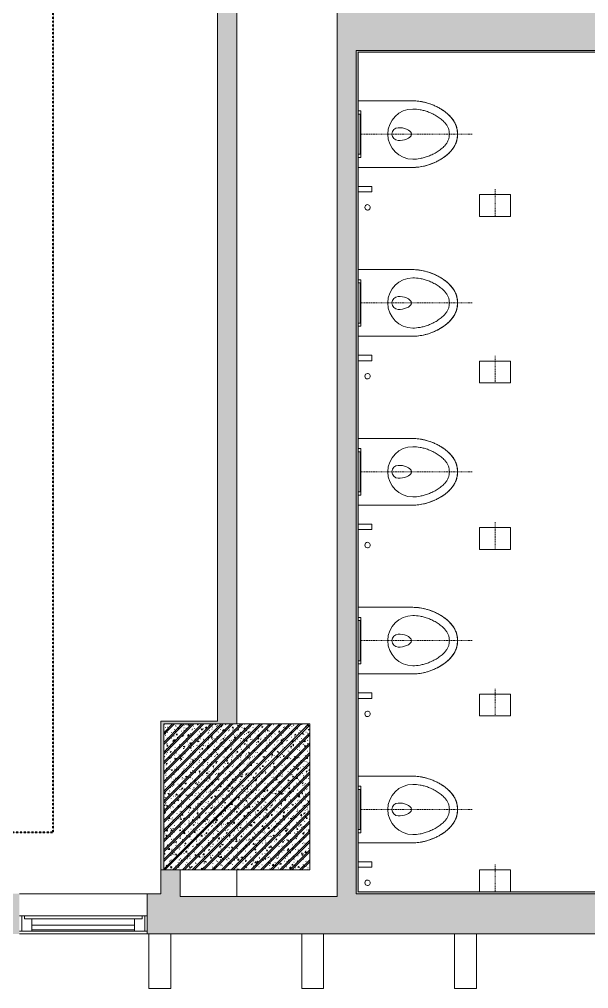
# Model space of a CAD drawing. Header units: millimetres. Extents: x -31340 to 17660, y 19597 to 75297.
# Drawn here: x -11380 to -8263, y 19597 to 24907 of the extents above; entities that cross this region are included whole.
import ezdxf

# ---------------------------------------------------------------- set-up
doc = ezdxf.new("R2010")
doc.units = ezdxf.units.MM
doc.linetypes.add('Dash', pattern=[6.35, 3.175, -3.175])
doc.linetypes.add('dash 1-1', pattern=[2, 1, -1])
for name, color, linetype, lineweight in [('A-DETL', 90, 'Continuous', 5), ('A-FLOR', 192, 'Continuous', 5), ('A-GLAZ', 151, 'Continuous', 5), ('A-GLAZ-CWMG', 51, 'Continuous', 5), ('A-GLAZ-HDLN', 1, 'Dash', 5), ('A-WALL', 113, 'Continuous', 5), ('A-WALL-PATT', 111, 'Continuous', 5), ('P-SANR-FIXT', 6, 'Continuous', 5), ('P-SANR-FIXT-HDLN', 131, 'Dash', 5), ('S-COLS', 52, 'Continuous', 5)]:
    doc.layers.add(name, color=color, linetype=linetype, lineweight=lineweight)

# ---------------------------------------------------------------- blocks, each defined once
blk = doc.blocks.new('VGU_CLUSTER_W1A - W2A - W3A - W4 - W5C - W6 - VGU_CLUSTER_W1A-8565238-2nd Traffic Floor Plan - Pedestrian')
at = {"layer": 'A-GLAZ', "lineweight": 9}
for p, q in [((-350, -12), (-337, -12)), ((-337, -12), (-322, -12)), ((-337, -95), (-337, -12)), ((-337, -12), (-337, -95)), ((-322, -12), (-322, -28)), ((-322, -28), (-281, -28)), ((-281, -28), (-281, -95)), ((281, -28), (322, -28)), ((281, -95), (281, -28)), ((322, -12), (337, -12)), ((322, -28), (322, -12)), ((337, -12), (337, -95)), ((337, -12), (350, -12)), ((337, -95), (337, -12)), ((-337, -95), (-350, -95)), ((-281, -95), (-337, -95)), ((-281, -88), (-281, -63)), ((-281, -63), (281, -63)), ((281, -88), (-281, -88)), ((281, -63), (281, -88)), ((337, -95), (281, -95)), ((350, -95), (337, -95))]:
    blk.add_line(p, q, dxfattribs=at)
at = {"layer": 'A-GLAZ'}
for p, q in [((-322, -12), (322, -12)), ((-281, -28), (281, -28)), ((281, -95), (-281, -95))]:
    blk.add_line(p, q, dxfattribs=at)
at = {"layer": 'A-GLAZ-HDLN'}
for p in [(-13.3, -12), (13.3, -12)]:
    blk.add_line(p, (0, -12), dxfattribs=at)
blk = doc.blocks.new('TOTO-WC-WH - TOILET-V34-2nd Traffic Floor Plan - Pedestrian')
at = {"layer": 'P-SANR-FIXT', "color": 7}
for p, q in [((-182.5, -300), (-182.5, 0)), ((-182.5, 0), (-182.5, -300)), ((-127.5, 0), (-127.5, -15)), ((127.5, -15), (-127.5, -15)), ((127.5, -15), (127.5, 0)), ((182.5, 0), (182.5, -300)), ((182.5, 0), (182.5, -300))]:
    blk.add_line(p, q, dxfattribs=at)
for centre, radius in [((0, -300), 137.5), ((0, -220.2), 35)]:
    blk.add_arc(centre, radius, 360, 180, dxfattribs=at)
for points, knots in [([(-35, -220.2), (-36, -233.8), (-30.7, -267.6), (-12.3, -292), (0, -292)], [0, 0, 0, 0, 0.0856719, 0.1699366, 0.1699366, 0.1699366, 0.1699366]), ([(35, -220.2), (36, -233.8), (30.7, -267.6), (12.3, -292), (0, -292)], [0, 0, 0, 0, 0.0856719, 0.1699366, 0.1699366, 0.1699366, 0.1699366]), ([(0, -545), (-8.6, -544.9), (-25, -543.5), (-43.9, -538), (-58, -531.9), (-68.1, -526.5), (-77.7, -520.3), (-89.9, -511.2), (-104, -498.3), (-119, -481), (-132.3, -462.4), (-143.9, -443.1), (-153.7, -423.7), (-164.7, -398.1), (-174.6, -366.9), (-181.2, -331.6), (-182.5, -310.1), (-182.5, -300)], [-1, -1, -1, -1, -0.9375, -0.875, -0.84375, -0.8125, -0.78125, -0.75, -0.6875, -0.625, -0.5625, -0.5, -0.4375, -0.375, -0.25, -0.125, 0, 0, 0, 0]), ([(-182.5, -300), (-182.5, -338.1), (-163, -438.6), (-72.5, -545), (0, -545)], [0, 0, 0, 0, 0.3064, 0.6503698, 0.6503698, 0.6503698, 0.6503698]), ([(-137.5, -300), (-137.5, -311.9), (-135.8, -332), (-129, -361.7), (-121.4, -385), (-111, -409.1), (-97.6, -433.6), (-81.6, -456.1), (-65.1, -473.5), (-49.1, -485.8), (-34, -493.8), (-18.1, -498.8), (-6.3, -500), (0, -500)], [0, 0, 0, 0, 0.118249, 0.1773736, 0.2364981, 0.2956226, 0.3547471, 0.4138717, 0.4729962, 0.5173396, 0.561683, 0.6060264, 0.6503698, 0.6503698, 0.6503698, 0.6503698]), ([(182.5, -300), (182.5, -310.1), (181.2, -331.6), (174.6, -366.9), (164.7, -398.1), (153.7, -423.7), (143.9, -443.1), (132.3, -462.4), (119, -481), (104, -498.3), (89.9, -511.2), (77.7, -520.3), (68.1, -526.5), (58, -531.9), (43.9, -538), (25, -543.5), (8.6, -544.9), (0, -545)], [-1, -1, -1, -1, -0.875, -0.75, -0.625, -0.5625, -0.5, -0.4375, -0.375, -0.3125, -0.25, -0.21875, -0.1875, -0.15625, -0.125, -0.0625, 0, 0, 0, 0]), ([(137.5, -300), (137.5, -311.9), (135.8, -332), (129, -361.7), (121.4, -385), (111, -409.1), (97.6, -433.6), (81.6, -456.1), (65.1, -473.5), (49.1, -485.8), (34, -493.8), (18.1, -498.8), (6.3, -500), (0, -500)], [0, 0, 0, 0, 0.118249, 0.1773736, 0.2364981, 0.2956226, 0.3547471, 0.4138717, 0.4729962, 0.5173396, 0.561683, 0.6060264, 0.6503698, 0.6503698, 0.6503698, 0.6503698]), ([(182.5, -300), (182.5, -338.1), (163, -438.6), (72.5, -545), (0, -545)], [0, 0, 0, 0, 0.3064, 0.6503698, 0.6503698, 0.6503698, 0.6503698])]:
    blk.add_open_spline(points, degree=3, knots=knots, dxfattribs=at)
at = {"layer": 'P-SANR-FIXT-HDLN', "color": 7}
blk.add_line((0, -625), (0, -11), dxfattribs=at)
blk = doc.blocks.new('TRIGGER SPRAY SET - THX20NBPIV-8200611-2nd Traffic Floor Plan - Pedestrian')
at = {"layer": 'P-SANR-FIXT', "color": 7}
for p, q in [((-15, 75), (-15, 0)), ((15, 0), (15, 75)), ((-15, 0), (15, 0))]:
    blk.add_line(p, q, dxfattribs=at)
for start, end in [(0, 180), (180, 360)]:
    blk.add_arc((-100, 23.4), 15, start, end, dxfattribs=at)
blk = doc.blocks.new('TOTO-WC-WH - TOILET-V35-2nd Traffic Floor Plan - Pedestrian')
at = {"layer": 'P-SANR-FIXT', "color": 7}
for p, q in [((-182.5, -300), (-182.5, 0)), ((-182.5, 0), (-182.5, -300)), ((-127.5, 0), (-127.5, -15)), ((127.5, -15), (-127.5, -15)), ((127.5, -15), (127.5, 0)), ((182.5, 0), (182.5, -300)), ((182.5, 0), (182.5, -300))]:
    blk.add_line(p, q, dxfattribs=at)
for centre, radius in [((0, -300), 137.5), ((0, -220.2), 35)]:
    blk.add_arc(centre, radius, 360, 180, dxfattribs=at)
for points, knots in [([(-35, -220.2), (-36, -233.8), (-30.7, -267.6), (-12.3, -292), (0, -292)], [0, 0, 0, 0, 0.0856719, 0.1699366, 0.1699366, 0.1699366, 0.1699366]), ([(35, -220.2), (36, -233.8), (30.7, -267.6), (12.3, -292), (0, -292)], [0, 0, 0, 0, 0.0856719, 0.1699366, 0.1699366, 0.1699366, 0.1699366]), ([(0, -545), (-8.6, -544.9), (-25, -543.5), (-43.9, -538), (-58, -531.9), (-68.1, -526.5), (-77.7, -520.3), (-89.9, -511.2), (-104, -498.3), (-119, -481), (-132.3, -462.4), (-143.9, -443.1), (-153.7, -423.7), (-164.7, -398.1), (-174.6, -366.9), (-181.2, -331.6), (-182.5, -310.1), (-182.5, -300)], [-1, -1, -1, -1, -0.9375, -0.875, -0.84375, -0.8125, -0.78125, -0.75, -0.6875, -0.625, -0.5625, -0.5, -0.4375, -0.375, -0.25, -0.125, 0, 0, 0, 0]), ([(-182.5, -300), (-182.5, -338.1), (-163, -438.6), (-72.5, -545), (0, -545)], [0, 0, 0, 0, 0.3064, 0.6503698, 0.6503698, 0.6503698, 0.6503698]), ([(-137.5, -300), (-137.5, -311.9), (-135.8, -332), (-129, -361.7), (-121.4, -385), (-111, -409.1), (-97.6, -433.6), (-81.6, -456.1), (-65.1, -473.5), (-49.1, -485.8), (-34, -493.8), (-18.1, -498.8), (-6.3, -500), (0, -500)], [0, 0, 0, 0, 0.118249, 0.1773736, 0.2364981, 0.2956226, 0.3547471, 0.4138717, 0.4729962, 0.5173396, 0.561683, 0.6060264, 0.6503698, 0.6503698, 0.6503698, 0.6503698]), ([(182.5, -300), (182.5, -310.1), (181.2, -331.6), (174.6, -366.9), (164.7, -398.1), (153.7, -423.7), (143.9, -443.1), (132.3, -462.4), (119, -481), (104, -498.3), (89.9, -511.2), (77.7, -520.3), (68.1, -526.5), (58, -531.9), (43.9, -538), (25, -543.5), (8.6, -544.9), (0, -545)], [-1, -1, -1, -1, -0.875, -0.75, -0.625, -0.5625, -0.5, -0.4375, -0.375, -0.3125, -0.25, -0.21875, -0.1875, -0.15625, -0.125, -0.0625, 0, 0, 0, 0]), ([(137.5, -300), (137.5, -311.9), (135.8, -332), (129, -361.7), (121.4, -385), (111, -409.1), (97.6, -433.6), (81.6, -456.1), (65.1, -473.5), (49.1, -485.8), (34, -493.8), (18.1, -498.8), (6.3, -500), (0, -500)], [0, 0, 0, 0, 0.118249, 0.1773736, 0.2364981, 0.2956226, 0.3547471, 0.4138717, 0.4729962, 0.5173396, 0.561683, 0.6060264, 0.6503698, 0.6503698, 0.6503698, 0.6503698]), ([(182.5, -300), (182.5, -338.1), (163, -438.6), (72.5, -545), (0, -545)], [0, 0, 0, 0, 0.3064, 0.6503698, 0.6503698, 0.6503698, 0.6503698])]:
    blk.add_open_spline(points, degree=3, knots=knots, dxfattribs=at)
at = {"layer": 'P-SANR-FIXT-HDLN', "color": 7}
blk.add_line((0, -625), (0, -11), dxfattribs=at)
blk = doc.blocks.new('TRIGGER SPRAY SET - THX20NBPIV-V36-2nd Traffic Floor Plan - Pedestrian')
at = {"layer": 'P-SANR-FIXT', "color": 7}
for p, q in [((-15, 75), (-15, 0)), ((15, 0), (15, 75)), ((-15, 0), (15, 0))]:
    blk.add_line(p, q, dxfattribs=at)
for start, end in [(0, 180), (180, 360)]:
    blk.add_arc((-100, 23.4), 15, start, end, dxfattribs=at)
blk = doc.blocks.new('TOTO-WC-WH - TOILET-V37-2nd Traffic Floor Plan - Pedestrian')
at = {"layer": 'P-SANR-FIXT', "color": 7}
for p, q in [((-182.5, -300), (-182.5, 0)), ((-182.5, 0), (-182.5, -300)), ((-127.5, 0), (-127.5, -15)), ((127.5, -15), (-127.5, -15)), ((127.5, -15), (127.5, 0)), ((182.5, 0), (182.5, -300)), ((182.5, 0), (182.5, -300))]:
    blk.add_line(p, q, dxfattribs=at)
for centre, radius in [((0, -300), 137.5), ((0, -220.2), 35)]:
    blk.add_arc(centre, radius, 360, 180, dxfattribs=at)
for points, knots in [([(-35, -220.2), (-36, -233.8), (-30.7, -267.6), (-12.3, -292), (0, -292)], [0, 0, 0, 0, 0.0856719, 0.1699366, 0.1699366, 0.1699366, 0.1699366]), ([(35, -220.2), (36, -233.8), (30.7, -267.6), (12.3, -292), (0, -292)], [0, 0, 0, 0, 0.0856719, 0.1699366, 0.1699366, 0.1699366, 0.1699366]), ([(0, -545), (-8.6, -544.9), (-25, -543.5), (-43.9, -538), (-58, -531.9), (-68.1, -526.5), (-77.7, -520.3), (-89.9, -511.2), (-104, -498.3), (-119, -481), (-132.3, -462.4), (-143.9, -443.1), (-153.7, -423.7), (-164.7, -398.1), (-174.6, -366.9), (-181.2, -331.6), (-182.5, -310.1), (-182.5, -300)], [-1, -1, -1, -1, -0.9375, -0.875, -0.84375, -0.8125, -0.78125, -0.75, -0.6875, -0.625, -0.5625, -0.5, -0.4375, -0.375, -0.25, -0.125, 0, 0, 0, 0]), ([(-182.5, -300), (-182.5, -338.1), (-163, -438.6), (-72.5, -545), (0, -545)], [0, 0, 0, 0, 0.3064, 0.6503698, 0.6503698, 0.6503698, 0.6503698]), ([(-137.5, -300), (-137.5, -311.9), (-135.8, -332), (-129, -361.7), (-121.4, -385), (-111, -409.1), (-97.6, -433.6), (-81.6, -456.1), (-65.1, -473.5), (-49.1, -485.8), (-34, -493.8), (-18.1, -498.8), (-6.3, -500), (0, -500)], [0, 0, 0, 0, 0.118249, 0.1773736, 0.2364981, 0.2956226, 0.3547471, 0.4138717, 0.4729962, 0.5173396, 0.561683, 0.6060264, 0.6503698, 0.6503698, 0.6503698, 0.6503698]), ([(182.5, -300), (182.5, -310.1), (181.2, -331.6), (174.6, -366.9), (164.7, -398.1), (153.7, -423.7), (143.9, -443.1), (132.3, -462.4), (119, -481), (104, -498.3), (89.9, -511.2), (77.7, -520.3), (68.1, -526.5), (58, -531.9), (43.9, -538), (25, -543.5), (8.6, -544.9), (0, -545)], [-1, -1, -1, -1, -0.875, -0.75, -0.625, -0.5625, -0.5, -0.4375, -0.375, -0.3125, -0.25, -0.21875, -0.1875, -0.15625, -0.125, -0.0625, 0, 0, 0, 0]), ([(137.5, -300), (137.5, -311.9), (135.8, -332), (129, -361.7), (121.4, -385), (111, -409.1), (97.6, -433.6), (81.6, -456.1), (65.1, -473.5), (49.1, -485.8), (34, -493.8), (18.1, -498.8), (6.3, -500), (0, -500)], [0, 0, 0, 0, 0.118249, 0.1773736, 0.2364981, 0.2956226, 0.3547471, 0.4138717, 0.4729962, 0.5173396, 0.561683, 0.6060264, 0.6503698, 0.6503698, 0.6503698, 0.6503698]), ([(182.5, -300), (182.5, -338.1), (163, -438.6), (72.5, -545), (0, -545)], [0, 0, 0, 0, 0.3064, 0.6503698, 0.6503698, 0.6503698, 0.6503698])]:
    blk.add_open_spline(points, degree=3, knots=knots, dxfattribs=at)
at = {"layer": 'P-SANR-FIXT-HDLN', "color": 7}
blk.add_line((0, -625), (0, -11), dxfattribs=at)
blk = doc.blocks.new('TRIGGER SPRAY SET - THX20NBPIV-V38-2nd Traffic Floor Plan - Pedestrian')
at = {"layer": 'P-SANR-FIXT', "color": 7}
for p, q in [((-15, 75), (-15, 0)), ((15, 0), (15, 75)), ((-15, 0), (15, 0))]:
    blk.add_line(p, q, dxfattribs=at)
for start, end in [(0, 180), (180, 360)]:
    blk.add_arc((-100, 23.4), 15, start, end, dxfattribs=at)
blk = doc.blocks.new('TOTO-WC-WH - TOILET-V39-2nd Traffic Floor Plan - Pedestrian')
at = {"layer": 'P-SANR-FIXT', "color": 7}
for p, q in [((-182.5, -300), (-182.5, 0)), ((-182.5, 0), (-182.5, -300)), ((-127.5, 0), (-127.5, -15)), ((127.5, -15), (-127.5, -15)), ((127.5, -15), (127.5, 0)), ((182.5, 0), (182.5, -300)), ((182.5, 0), (182.5, -300))]:
    blk.add_line(p, q, dxfattribs=at)
for centre, radius in [((0, -300), 137.5), ((0, -220.2), 35)]:
    blk.add_arc(centre, radius, 360, 180, dxfattribs=at)
for points, knots in [([(-35, -220.2), (-36, -233.8), (-30.7, -267.6), (-12.3, -292), (0, -292)], [0, 0, 0, 0, 0.0856719, 0.1699366, 0.1699366, 0.1699366, 0.1699366]), ([(35, -220.2), (36, -233.8), (30.7, -267.6), (12.3, -292), (0, -292)], [0, 0, 0, 0, 0.0856719, 0.1699366, 0.1699366, 0.1699366, 0.1699366]), ([(0, -545), (-8.6, -544.9), (-25, -543.5), (-43.9, -538), (-58, -531.9), (-68.1, -526.5), (-77.7, -520.3), (-89.9, -511.2), (-104, -498.3), (-119, -481), (-132.3, -462.4), (-143.9, -443.1), (-153.7, -423.7), (-164.7, -398.1), (-174.6, -366.9), (-181.2, -331.6), (-182.5, -310.1), (-182.5, -300)], [-1, -1, -1, -1, -0.9375, -0.875, -0.84375, -0.8125, -0.78125, -0.75, -0.6875, -0.625, -0.5625, -0.5, -0.4375, -0.375, -0.25, -0.125, 0, 0, 0, 0]), ([(-182.5, -300), (-182.5, -338.1), (-163, -438.6), (-72.5, -545), (0, -545)], [0, 0, 0, 0, 0.3064, 0.6503698, 0.6503698, 0.6503698, 0.6503698]), ([(-137.5, -300), (-137.5, -311.9), (-135.8, -332), (-129, -361.7), (-121.4, -385), (-111, -409.1), (-97.6, -433.6), (-81.6, -456.1), (-65.1, -473.5), (-49.1, -485.8), (-34, -493.8), (-18.1, -498.8), (-6.3, -500), (0, -500)], [0, 0, 0, 0, 0.118249, 0.1773736, 0.2364981, 0.2956226, 0.3547471, 0.4138717, 0.4729962, 0.5173396, 0.561683, 0.6060264, 0.6503698, 0.6503698, 0.6503698, 0.6503698]), ([(182.5, -300), (182.5, -310.1), (181.2, -331.6), (174.6, -366.9), (164.7, -398.1), (153.7, -423.7), (143.9, -443.1), (132.3, -462.4), (119, -481), (104, -498.3), (89.9, -511.2), (77.7, -520.3), (68.1, -526.5), (58, -531.9), (43.9, -538), (25, -543.5), (8.6, -544.9), (0, -545)], [-1, -1, -1, -1, -0.875, -0.75, -0.625, -0.5625, -0.5, -0.4375, -0.375, -0.3125, -0.25, -0.21875, -0.1875, -0.15625, -0.125, -0.0625, 0, 0, 0, 0]), ([(137.5, -300), (137.5, -311.9), (135.8, -332), (129, -361.7), (121.4, -385), (111, -409.1), (97.6, -433.6), (81.6, -456.1), (65.1, -473.5), (49.1, -485.8), (34, -493.8), (18.1, -498.8), (6.3, -500), (0, -500)], [0, 0, 0, 0, 0.118249, 0.1773736, 0.2364981, 0.2956226, 0.3547471, 0.4138717, 0.4729962, 0.5173396, 0.561683, 0.6060264, 0.6503698, 0.6503698, 0.6503698, 0.6503698]), ([(182.5, -300), (182.5, -338.1), (163, -438.6), (72.5, -545), (0, -545)], [0, 0, 0, 0, 0.3064, 0.6503698, 0.6503698, 0.6503698, 0.6503698])]:
    blk.add_open_spline(points, degree=3, knots=knots, dxfattribs=at)
at = {"layer": 'P-SANR-FIXT-HDLN', "color": 7}
blk.add_line((0, -625), (0, -11), dxfattribs=at)
blk = doc.blocks.new('TRIGGER SPRAY SET - THX20NBPIV-V40-2nd Traffic Floor Plan - Pedestrian')
at = {"layer": 'P-SANR-FIXT', "color": 7}
for p, q in [((-15, 75), (-15, 0)), ((15, 0), (15, 75)), ((-15, 0), (15, 0))]:
    blk.add_line(p, q, dxfattribs=at)
for start, end in [(0, 180), (180, 360)]:
    blk.add_arc((-100, 23.4), 15, start, end, dxfattribs=at)
blk = doc.blocks.new('TOTO-WC-WH - TOILET-V41-2nd Traffic Floor Plan - Pedestrian')
at = {"layer": 'P-SANR-FIXT', "color": 7}
for p, q in [((-182.5, -300), (-182.5, 0)), ((-182.5, 0), (-182.5, -300)), ((-127.5, 0), (-127.5, -15)), ((127.5, -15), (-127.5, -15)), ((127.5, -15), (127.5, 0)), ((182.5, 0), (182.5, -300)), ((182.5, 0), (182.5, -300))]:
    blk.add_line(p, q, dxfattribs=at)
for centre, radius in [((0, -300), 137.5), ((0, -220.2), 35)]:
    blk.add_arc(centre, radius, 360, 180, dxfattribs=at)
for points, knots in [([(-35, -220.2), (-36, -233.8), (-30.7, -267.6), (-12.3, -292), (0, -292)], [0, 0, 0, 0, 0.0856719, 0.1699366, 0.1699366, 0.1699366, 0.1699366]), ([(35, -220.2), (36, -233.8), (30.7, -267.6), (12.3, -292), (0, -292)], [0, 0, 0, 0, 0.0856719, 0.1699366, 0.1699366, 0.1699366, 0.1699366]), ([(0, -545), (-8.6, -544.9), (-25, -543.5), (-43.9, -538), (-58, -531.9), (-68.1, -526.5), (-77.7, -520.3), (-89.9, -511.2), (-104, -498.3), (-119, -481), (-132.3, -462.4), (-143.9, -443.1), (-153.7, -423.7), (-164.7, -398.1), (-174.6, -366.9), (-181.2, -331.6), (-182.5, -310.1), (-182.5, -300)], [-1, -1, -1, -1, -0.9375, -0.875, -0.84375, -0.8125, -0.78125, -0.75, -0.6875, -0.625, -0.5625, -0.5, -0.4375, -0.375, -0.25, -0.125, 0, 0, 0, 0]), ([(-182.5, -300), (-182.5, -338.1), (-163, -438.6), (-72.5, -545), (0, -545)], [0, 0, 0, 0, 0.3064, 0.6503698, 0.6503698, 0.6503698, 0.6503698]), ([(-137.5, -300), (-137.5, -311.9), (-135.8, -332), (-129, -361.7), (-121.4, -385), (-111, -409.1), (-97.6, -433.6), (-81.6, -456.1), (-65.1, -473.5), (-49.1, -485.8), (-34, -493.8), (-18.1, -498.8), (-6.3, -500), (0, -500)], [0, 0, 0, 0, 0.118249, 0.1773736, 0.2364981, 0.2956226, 0.3547471, 0.4138717, 0.4729962, 0.5173396, 0.561683, 0.6060264, 0.6503698, 0.6503698, 0.6503698, 0.6503698]), ([(182.5, -300), (182.5, -310.1), (181.2, -331.6), (174.6, -366.9), (164.7, -398.1), (153.7, -423.7), (143.9, -443.1), (132.3, -462.4), (119, -481), (104, -498.3), (89.9, -511.2), (77.7, -520.3), (68.1, -526.5), (58, -531.9), (43.9, -538), (25, -543.5), (8.6, -544.9), (0, -545)], [-1, -1, -1, -1, -0.875, -0.75, -0.625, -0.5625, -0.5, -0.4375, -0.375, -0.3125, -0.25, -0.21875, -0.1875, -0.15625, -0.125, -0.0625, 0, 0, 0, 0]), ([(137.5, -300), (137.5, -311.9), (135.8, -332), (129, -361.7), (121.4, -385), (111, -409.1), (97.6, -433.6), (81.6, -456.1), (65.1, -473.5), (49.1, -485.8), (34, -493.8), (18.1, -498.8), (6.3, -500), (0, -500)], [0, 0, 0, 0, 0.118249, 0.1773736, 0.2364981, 0.2956226, 0.3547471, 0.4138717, 0.4729962, 0.5173396, 0.561683, 0.6060264, 0.6503698, 0.6503698, 0.6503698, 0.6503698]), ([(182.5, -300), (182.5, -338.1), (163, -438.6), (72.5, -545), (0, -545)], [0, 0, 0, 0, 0.3064, 0.6503698, 0.6503698, 0.6503698, 0.6503698])]:
    blk.add_open_spline(points, degree=3, knots=knots, dxfattribs=at)
at = {"layer": 'P-SANR-FIXT-HDLN', "color": 7}
blk.add_line((0, -625), (0, -11), dxfattribs=at)
blk = doc.blocks.new('TRIGGER SPRAY SET - THX20NBPIV-V42-2nd Traffic Floor Plan - Pedestrian')
at = {"layer": 'P-SANR-FIXT', "color": 7}
for p, q in [((-15, 75), (-15, 0)), ((15, 0), (15, 75)), ((-15, 0), (15, 0))]:
    blk.add_line(p, q, dxfattribs=at)
for start, end in [(0, 180), (180, 360)]:
    blk.add_arc((-100, 23.4), 15, start, end, dxfattribs=at)
blk = doc.blocks.new('TOILET PAPER DISPENSER1 - DS708PAS-8453125-2nd Traffic Floor Plan - Pedestrian')
at = {"layer": 'P-SANR-FIXT', "color": 7}
for p, q in [((-85, 0), (-85, -120)), ((-85, -120), (-85, 0)), ((85, -120), (85, 0)), ((85, 0), (85, -120)), ((-85, -120), (85, -120)), ((85, -120), (-85, -120))]:
    blk.add_line(p, q, dxfattribs=at)
at = {"layer": 'P-SANR-FIXT-HDLN', "color": 7}
blk.add_line((0, 0), (0, -150), dxfattribs=at)
blk = doc.blocks.new('TOILET PAPER DISPENSER1 - DS708PAS-V47-2nd Traffic Floor Plan - Pedestrian')
at = {"layer": 'P-SANR-FIXT', "color": 7}
for p, q in [((85, 0), (-85, 0)), ((-85, 0), (-85, -120)), ((-85, -120), (-85, 0)), ((-85, 0), (85, 0)), ((85, -120), (85, 0)), ((85, 0), (85, -120)), ((-85, -120), (85, -120)), ((85, -120), (-85, -120))]:
    blk.add_line(p, q, dxfattribs=at)
at = {"layer": 'P-SANR-FIXT-HDLN', "color": 7}
blk.add_line((0, 0), (0, -150), dxfattribs=at)
blk = doc.blocks.new('TOTO-FLUSH PANEL - MB005DG-V49-2nd Traffic Floor Plan - Pedestrian')
at = {"layer": 'P-SANR-FIXT', "color": 7}
for p, q in [((-110, 0), (-110, -11)), ((110, -11), (110, 0)), ((110, -11), (-110, -11))]:
    blk.add_line(p, q, dxfattribs=at)

msp = doc.modelspace()

# ---------------------------------------------------------------- hatches: boundary and pattern name
at = {"layer": 'A-WALL-PATT'}
for points in [[(-9535, 19897), (-9535, 30852), (-9640, 30852), (-9640, 19897)], [(-10286.4, 21062), (-10189.9, 21062), (-10189.9, 26932), (-10294.9, 26932), (-10294.9, 21062)], [(-9535, 20117), (-9525, 20117), (-9525, 24737), (-9535, 24737), (-9535, 20127)], [(-10189.9, 21047), (-10189.9, 21062), (-10604.9, 21062), (-10604.9, 21047), (-10286.4, 21047)], [(-10604.9, 20247), (-10589.9, 20247), (-10589.9, 21047), (-10604.9, 21047), (-10604.9, 20962.1)], [(-10604.9, 19897), (-10499.9, 19897), (-10499.9, 20247), (-10604.9, 20247), (-10604.9, 20102)], [(-10499.9, 19897), (-9640, 19897), (-9640, 20102), (-10499.9, 20102)]]:
    msp.add_hatch(color=256, dxfattribs=at).paths.add_polyline_path(points)
h = msp.add_hatch(color=256, dxfattribs=at)
h.paths.add_polyline_path([(-6514.9, 24737), (-6514.9, 24957), (-9535, 24957), (-9535, 24737), (-6919.9, 24737)])
h.paths.add_polyline_path([(-5174.9, 24737), (-5174.9, 24957), (-5514.9, 24957), (-5514.9, 24737), (-5394.9, 24737)])
h = msp.add_hatch(color=256, dxfattribs=at)
h.paths.add_polyline_path([(-5514.9, 24727), (-5404.9, 24727), (-5404.9, 24737), (-5514.9, 24737)])
h.paths.add_polyline_path([(-6514.9, 24727), (-6514.9, 24737), (-9525, 24737), (-9525, 24727), (-7973.9, 24727)])
h = msp.add_hatch(color=256, dxfattribs=at)
h.paths.add_polyline_path([(-5404.9, 20117), (-5394.9, 20117), (-5394.9, 20127), (-5551.4, 20127), (-5551.4, 20117), (-5434.9, 20117)])
h.paths.add_polyline_path([(-9419.2, 20117), (-8111.4, 20117), (-8111.4, 20127), (-9525, 20127), (-9525, 20117)])
h = msp.add_hatch(color=256, dxfattribs=at)
h.paths.add_polyline_path([(-10680.2, 19897), (-10604.9, 19897), (-10604.9, 20117), (-10680.2, 20117)])
h.paths.add_polyline_path([(-16474.9, 19897), (-16405.2, 19897), (-16405.2, 20117), (-16474.9, 20117)])
h.paths.add_polyline_path([(-15705.2, 19897), (-14730.2, 19897), (-14730.2, 20117), (-15705.2, 20117)])
h.paths.add_polyline_path([(-11442.6, 19897), (-11380.2, 19897), (-11380.2, 20117), (-12355.2, 20117), (-12355.2, 19897)])
h.paths.add_polyline_path([(-14030.2, 19897), (-13055.2, 19897), (-13055.2, 20117), (-14030.2, 20117)])
h = msp.add_hatch(color=256, dxfattribs=at)
h.paths.add_polyline_path([(-3864.9, 19897), (-3804.9, 19897), (-3804.9, 20117), (-3864.9, 20117)])
h.paths.add_polyline_path([(-8111.4, 19897), (-8111.4, 20117), (-9535, 20117), (-9535, 19897), (-9130.2, 19897)])
h.paths.add_polyline_path([(-5174.9, 19897), (-5114.9, 19897), (-5114.9, 20117), (-5551.4, 20117), (-5551.4, 19897), (-5394.9, 19897)])
at = {"layer": 'S-COLS'}
h = msp.add_hatch(dxfattribs=at)
h.set_pattern_fill('FP_1', color=256, style=0, pattern_type=2)
h.set_pattern_definition([(50, (0, 0), (63.7639, -5.57885), [6.668, -73.343]), (355, (0, 0), (-12.33488, 66.86951), [5.334, -58.674]), (100.451, (5.314, -0.465), (51.43036, 61.29098), [5.667, -62.332]), (46.184, (0, 17.78), (94.87722, -14.71484), [10.001, -110.014]), (96.636, (7.91, 16.55), (83.09115, 86.5993), [8.5, -93.497]), (351.184, (0, 17.78), (83.09204, 86.5993), [8.001, -88.011]), (21, (8.89, 13.335), (53.06449, -35.79273), [6.667, -73.342]), (326, (8.89, 13.335), (21.63066, 64.46546), [5.334, -58.674]), (71.451, (13.31, 10.35), (74.69646, 28.67237), [5.667, -62.332]), (37.5, (0, 0), (1.080413, 29.59427), [1.676, -56.286, 1.676, -57.887, -58.896]), (37.5, (0, 0), (1.080413, 29.59427), [-117.526, 1.676, -57.22]), (7.5, (0, 0), (23.386368, 35.063507), [1.676, -32.283, 1.676, -54.953, -22.447]), (7.5, (0, 0), (23.386368, 35.063507), [-90.589, 1.676, -20.771]), (327.5, (-19.825, 0), (47.456567, -2.005468), [1.676, -20.549, 1.676, -67.666, -92.011]), (327.5, (-19.825, 0), (47.456567, -2.005468), [-91.567, 1.676, -90.335]), (317.5, (-28.715, 0), (51.84495, 8.89904), [1.676, -27.216, 1.676, -44.374, -65.342]), (317.5, (-28.715, 0), (51.84495, 8.89904), [-74.943, 1.676, -63.665]), (45, (0, 0), (-26.71591, 26.71591), []), (45, (0, 10.89), (-26.71591, 26.71591), [])])
h.paths.add_polyline_path([(-9789.9, 20247), (-9789.9, 21047), (-10589.9, 21047), (-10589.9, 20247), (-10286.4, 20247)])

# ---------------------------------------------------------------- linework, layer by layer
at = {"layer": 'A-DETL', "linetype": 'dash 1-1', "lineweight": 40}
for q in [(-11194.9, 32299), (-15594.9, 20452)]:
    msp.add_line((-11194.9, 20452), q, dxfattribs=at)
at = {"layer": 'A-FLOR'}
msp.add_line((-10189.9, 20102), (-10189.9, 20247), dxfattribs=at)
at = {"layer": 'A-GLAZ-CWMG'}
for p, q in [((-10551.5, 19897), (-10671.5, 19897)), ((-10671.5, 19897), (-10671.5, 19597)), ((-10551.5, 19597), (-10551.5, 19897)), ((-9714, 19897), (-9834, 19897)), ((-9834, 19897), (-9834, 19597)), ((-9714, 19597), (-9714, 19897)), ((-8876.5, 19897), (-8996.5, 19897)), ((-8996.5, 19897), (-8996.5, 19597)), ((-8876.5, 19597), (-8876.5, 19897)), ((-10671.5, 19597), (-10551.5, 19597)), ((-9834, 19597), (-9714, 19597)), ((-8996.5, 19597), (-8876.5, 19597))]:
    msp.add_line(p, q, dxfattribs=at)
at = {"layer": 'A-WALL', "lineweight": 15}
for p, q in [((-9640, 30867.1), (-9640, 20102)), ((-10294.9, 26932), (-10294.9, 21062)), ((-10189.9, 21047), (-10189.9, 26947)), ((-9535, 24737), (-6514.9, 24737)), ((-9535, 24737), (-9535, 20117)), ((-9525, 20127), (-9525, 24727)), ((-9525, 24727), (-6514.9, 24727)), ((-10294.9, 21062), (-10604.9, 21062)), ((-10604.9, 21062), (-10604.9, 20117)), ((-10589.9, 21047), (-10189.9, 21047)), ((-10589.9, 20247), (-10589.9, 21047)), ((-10499.9, 20247), (-10604.9, 20247)), ((-10499.9, 20102), (-10499.9, 20247)), ((-5434.9, 20127), (-9525, 20127)), ((-10604.9, 20117), (-10680.2, 20117)), ((-10680.2, 20117), (-10680.2, 19897)), ((-9640, 20102), (-10499.9, 20102)), ((-5394.9, 20117), (-9535, 20117)), ((-9535, 20117), (-8030.2, 20117)), ((-10680.2, 19897), (-8030.2, 19897))]:
    msp.add_line(p, q, dxfattribs=at)
at = {"layer": 'A-WALL'}
for p, q in [((-11380.2, 20117), (-10680.2, 20117)), ((-10680.2, 19897), (-11380.2, 19897))]:
    msp.add_line(p, q, dxfattribs=at)
at = {"layer": 'S-COLS', "lineweight": 15}
for p, q in [((-9789.9, 21047), (-10589.9, 21047)), ((-10589.9, 21047), (-10589.9, 20247)), ((-9789.9, 20247), (-9789.9, 21047)), ((-10589.9, 20247), (-9789.9, 20247))]:
    msp.add_line(p, q, dxfattribs=at)

# ---------------------------------------------------------------- block references
at = {"layer": 'A-GLAZ'}
msp.add_blockref('VGU_CLUSTER_W1A - W2A - W3A - W4 - W5C - W6 - VGU_CLUSTER_W1A-8565238-2nd Traffic Floor Plan - Pedestrian', (-11030.2, 20007), dxfattribs=at)
at = {"layer": 'P-SANR-FIXT', "color": 7}
for name, p, rotation in [('TOTO-WC-WH - TOILET-V41-2nd Traffic Floor Plan - Pedestrian', (-9525, 24278.5), 89.99999999999913), ('TOTO-FLUSH PANEL - MB005DG-V49-2nd Traffic Floor Plan - Pedestrian', (-9525, 24278.5), 89.99999999999991), ('TRIGGER SPRAY SET - THX20NBPIV-V42-2nd Traffic Floor Plan - Pedestrian', (-9450, 23977), 89.99997787765948), ('TOILET PAPER DISPENSER1 - DS708PAS-V47-2nd Traffic Floor Plan - Pedestrian', (-8775, 23827), 179.9999779006171), ('TOTO-WC-WH - TOILET-V39-2nd Traffic Floor Plan - Pedestrian', (-9525, 23353.5), 89.99999999999913), ('TOTO-FLUSH PANEL - MB005DG-V49-2nd Traffic Floor Plan - Pedestrian', (-9525, 23353.5), 89.99999999999991), ('TRIGGER SPRAY SET - THX20NBPIV-V40-2nd Traffic Floor Plan - Pedestrian', (-9450, 23052), 89.99997787765948), ('TOILET PAPER DISPENSER1 - DS708PAS-V47-2nd Traffic Floor Plan - Pedestrian', (-8775, 22915), 179.9999779006171), ('TOTO-WC-WH - TOILET-V37-2nd Traffic Floor Plan - Pedestrian', (-9525, 22428.5), 89.99999999999913), ('TOTO-FLUSH PANEL - MB005DG-V49-2nd Traffic Floor Plan - Pedestrian', (-9525, 22428.5), 89.99999999999991), ('TOILET PAPER DISPENSER1 - DS708PAS-V47-2nd Traffic Floor Plan - Pedestrian', (-8775, 22003), 179.9999779006171), ('TRIGGER SPRAY SET - THX20NBPIV-V38-2nd Traffic Floor Plan - Pedestrian', (-9450, 22127), 89.99997787765948), ('TOTO-WC-WH - TOILET-V35-2nd Traffic Floor Plan - Pedestrian', (-9525, 21503.5), 89.99999999999913), ('TOTO-FLUSH PANEL - MB005DG-V49-2nd Traffic Floor Plan - Pedestrian', (-9525, 21503.5), 89.99999999999991), ('TOILET PAPER DISPENSER1 - DS708PAS-V47-2nd Traffic Floor Plan - Pedestrian', (-8775, 21091), 179.9999779006171), ('TRIGGER SPRAY SET - THX20NBPIV-V36-2nd Traffic Floor Plan - Pedestrian', (-9450, 21202), 89.99997787765948), ('TOTO-WC-WH - TOILET-V34-2nd Traffic Floor Plan - Pedestrian', (-9525, 20578.5), 89.99999999999913), ('TOTO-FLUSH PANEL - MB005DG-V49-2nd Traffic Floor Plan - Pedestrian', (-9525, 20578.5), 89.99999999999991), ('TRIGGER SPRAY SET - THX20NBPIV-8200611-2nd Traffic Floor Plan - Pedestrian', (-9450, 20277), 89.99997787765948), ('TOILET PAPER DISPENSER1 - DS708PAS-8453125-2nd Traffic Floor Plan - Pedestrian', (-8775, 20127), 179.9999779006171)]:
    msp.add_blockref(name, p, dxfattribs=dict(at, rotation=rotation))

doc.saveas('drawing.dxf')
